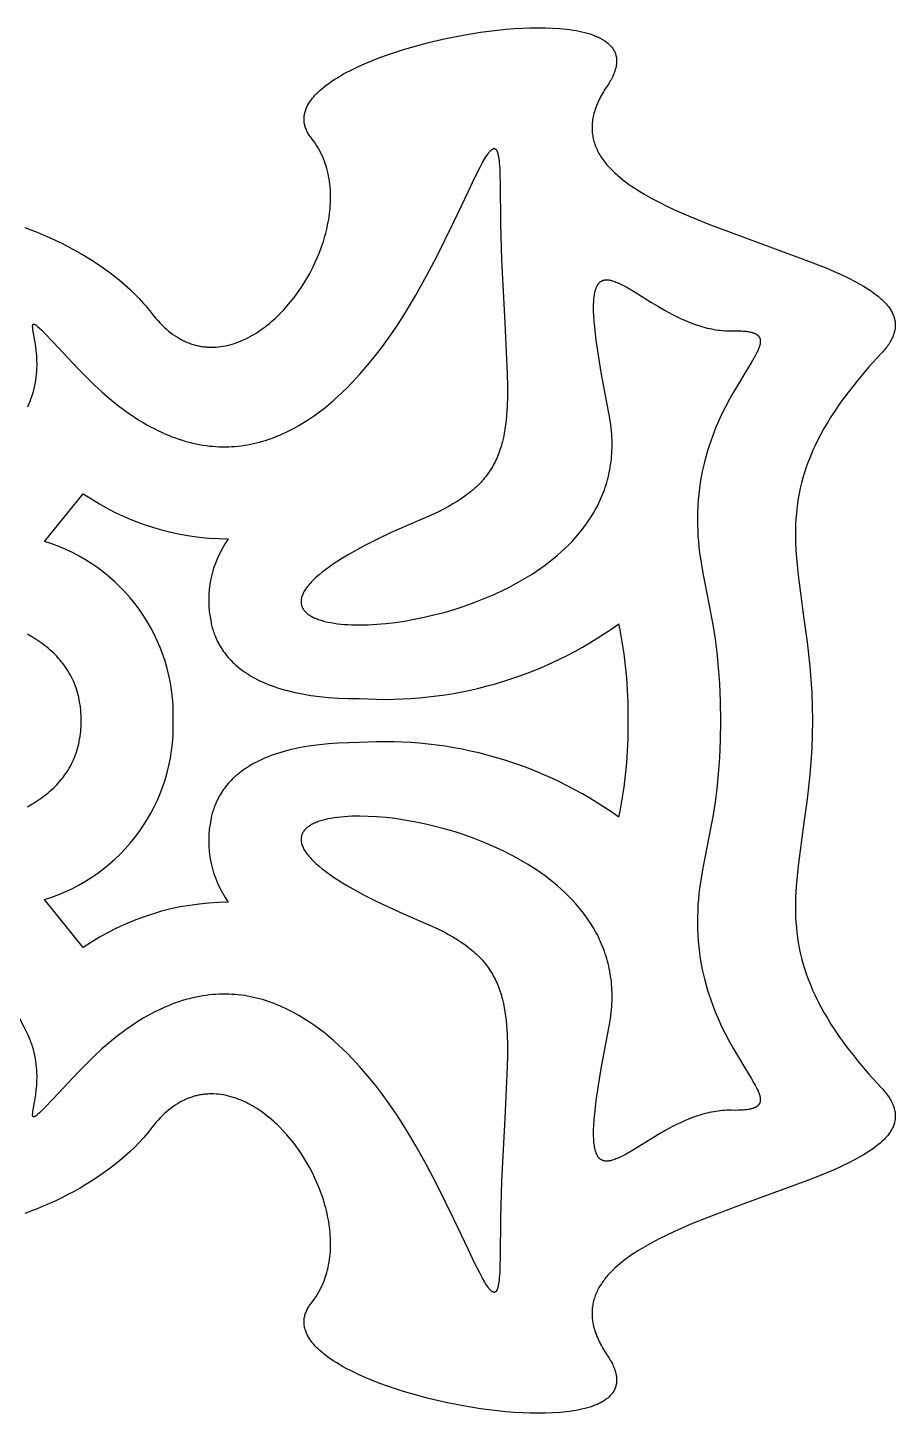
# Model space of a CAD drawing. Extents: x 1 to 221, y 1 to 131.
# Drawn here: x 96.59 to 115.42, y 55.73 to 85.82 of the extents above; entities that cross this region are included whole.
import ezdxf

# ---------------------------------------------------------------- set-up
doc = ezdxf.new("R2010")
doc.units = 0
doc.header["$MEASUREMENT"] = 0
doc.layers.add('DEFAULT', color=18, linetype='CONTINUOUS')

msp = doc.modelspace()

# ---------------------------------------------------------------- linework, layer by layer
at = {"layer": 'DEFAULT', "color": 5}
for p, q in [((96.952, 74.66), (97.795, 75.698)), ((97.795, 65.844), (96.952, 66.885))]:
    msp.add_line(p, q, dxfattribs=at)
at = {"layer": 'DEFAULT', "color": 1}
for points in [[(102.749, 83.417), (102.732, 83.439), (102.715, 83.462), (102.7, 83.484), (102.686, 83.506), (102.673, 83.529), (102.66, 83.551), (102.649, 83.573), (102.639, 83.596), (102.63, 83.618), (102.621, 83.64), (102.614, 83.662), (102.607, 83.685), (102.602, 83.707), (102.597, 83.729), (102.593, 83.751), (102.59, 83.773), (102.589, 83.795), (102.587, 83.817), (102.587, 83.839), (102.588, 83.861), (102.59, 83.883), (102.592, 83.905), (102.595, 83.926), (102.599, 83.948), (102.604, 83.97), (102.61, 83.991), (102.616, 84.013), (102.624, 84.034), (102.632, 84.056), (102.641, 84.077), (102.651, 84.098), (102.661, 84.12), (102.672, 84.141), (102.684, 84.162), (102.697, 84.183), (102.711, 84.204), (102.725, 84.225), (102.74, 84.246), (102.756, 84.267), (102.772, 84.288), (102.789, 84.308), (102.807, 84.329), (102.825, 84.349), (102.844, 84.37), (102.864, 84.39), (102.885, 84.41), (102.928, 84.451), (102.973, 84.491), (103.021, 84.53), (103.071, 84.57), (103.124, 84.608), (103.179, 84.647), (103.236, 84.685), (103.296, 84.723), (103.357, 84.76), (103.42, 84.797), (103.486, 84.833), (103.622, 84.904), (103.766, 84.974), (103.916, 85.041), (104.072, 85.106), (104.234, 85.169), (104.4, 85.23), (104.572, 85.288), (104.747, 85.344), (104.925, 85.397), (105.107, 85.447), (105.291, 85.495), (105.664, 85.581), (106.04, 85.655), (106.416, 85.717), (106.602, 85.742), (106.787, 85.764), (106.969, 85.782), (107.149, 85.796), (107.326, 85.807), (107.498, 85.813), (107.667, 85.816), (107.83, 85.814), (107.988, 85.809), (108.141, 85.799), (108.287, 85.784), (108.357, 85.775), (108.426, 85.765), (108.492, 85.754), (108.557, 85.741), (108.62, 85.728), (108.681, 85.713), (108.74, 85.697), (108.796, 85.68), (108.851, 85.662), (108.877, 85.652), (108.903, 85.642), (108.928, 85.632), (108.952, 85.621), (108.976, 85.61), (109, 85.599), (109.022, 85.587), (109.044, 85.575), (109.066, 85.563), (109.087, 85.551), (109.107, 85.538), (109.126, 85.525), (109.145, 85.511), (109.163, 85.497), (109.18, 85.483), (109.197, 85.469), (109.213, 85.454), (109.228, 85.439), (109.243, 85.423), (109.257, 85.408), (109.27, 85.391), (109.282, 85.375), (109.294, 85.358), (109.305, 85.341), (109.315, 85.323), (109.324, 85.306), (109.332, 85.287), (109.34, 85.269), (109.347, 85.25), (109.353, 85.231), (109.358, 85.211), (109.363, 85.191), (109.367, 85.171), (109.369, 85.15), (109.371, 85.129), (109.372, 85.107), (109.372, 85.086), (109.372, 85.064), (109.37, 85.041), (109.368, 85.018), (109.364, 84.995), (109.36, 84.971), (109.355, 84.947), (109.349, 84.923), (109.342, 84.898), (109.334, 84.873), (109.325, 84.848), (109.315, 84.822), (109.304, 84.796), (109.293, 84.769), (109.28, 84.742), (109.266, 84.715), (109.251, 84.687), (109.236, 84.659), (109.219, 84.63), (109.201, 84.601), (109.182, 84.572), (109.162, 84.542)], [(109.162, 84.542), (109.112, 84.465), (109.088, 84.427), (109.065, 84.389), (109.044, 84.351), (109.024, 84.314), (109.005, 84.277), (108.987, 84.24), (108.97, 84.203), (108.954, 84.167), (108.939, 84.131), (108.925, 84.096), (108.912, 84.06), (108.901, 84.025), (108.89, 83.99), (108.881, 83.955), (108.872, 83.921), (108.864, 83.887), (108.858, 83.853), (108.852, 83.82), (108.847, 83.786), (108.844, 83.753), (108.841, 83.72), (108.839, 83.688), (108.839, 83.655), (108.839, 83.623), (108.84, 83.591), (108.842, 83.56), (108.845, 83.528), (108.848, 83.497), (108.853, 83.466), (108.859, 83.436), (108.865, 83.405), (108.872, 83.375), (108.88, 83.345), (108.889, 83.315), (108.899, 83.285), (108.91, 83.256), (108.921, 83.227), (108.934, 83.198), (108.947, 83.169), (108.96, 83.141), (108.975, 83.113), (108.99, 83.084), (109.007, 83.057), (109.024, 83.029), (109.041, 83.001), (109.06, 82.974), (109.079, 82.947), (109.099, 82.92), (109.119, 82.894), (109.14, 82.867), (109.162, 82.841), (109.185, 82.815), (109.208, 82.789), (109.232, 82.763), (109.282, 82.712), (109.334, 82.662), (109.389, 82.613), (109.446, 82.564), (109.506, 82.516), (109.568, 82.468), (109.632, 82.421), (109.698, 82.375), (109.766, 82.33), (109.836, 82.285), (109.982, 82.196), (110.135, 82.11), (110.294, 82.026), (110.459, 81.944), (110.63, 81.864), (110.984, 81.708), (111.352, 81.559), (112.112, 81.273), (113.598, 80.728), (113.936, 80.592), (114.096, 80.523), (114.25, 80.454), (114.397, 80.383), (114.537, 80.312), (114.669, 80.24), (114.731, 80.204), (114.792, 80.167), (114.85, 80.13), (114.906, 80.092), (114.959, 80.055), (115.01, 80.017), (115.058, 79.978), (115.103, 79.939), (115.125, 79.92), (115.146, 79.9), (115.167, 79.88), (115.186, 79.86), (115.205, 79.84), (115.223, 79.82), (115.241, 79.8), (115.258, 79.78), (115.274, 79.759), (115.289, 79.739), (115.303, 79.718), (115.317, 79.697), (115.33, 79.676), (115.342, 79.655), (115.353, 79.634), (115.363, 79.613), (115.373, 79.591), (115.382, 79.57), (115.39, 79.548), (115.397, 79.526), (115.403, 79.504), (115.408, 79.482), (115.413, 79.459), (115.416, 79.437), (115.419, 79.414), (115.421, 79.392), (115.422, 79.369), (115.421, 79.346), (115.42, 79.323), (115.418, 79.299), (115.416, 79.276), (115.412, 79.252), (115.407, 79.228), (115.401, 79.204), (115.394, 79.18), (115.386, 79.156), (115.377, 79.131), (115.367, 79.107), (115.357, 79.082), (115.345, 79.057), (115.332, 79.032), (115.318, 79.006), (115.303, 78.981), (115.286, 78.955), (115.269, 78.929), (115.251, 78.903), (115.231, 78.877), (115.211, 78.85), (115.189, 78.824), (115.166, 78.797), (115.143, 78.77), (115.117, 78.742)], [(99.284, 79.61), (99.328, 79.554), (99.373, 79.501), (99.417, 79.45), (99.462, 79.401), (99.508, 79.354), (99.554, 79.31), (99.6, 79.269), (99.647, 79.229), (99.694, 79.192), (99.741, 79.157), (99.789, 79.124), (99.837, 79.094), (99.861, 79.079), (99.885, 79.065), (99.909, 79.052), (99.933, 79.039), (99.957, 79.026), (99.982, 79.015), (100.006, 79.003), (100.031, 78.992), (100.055, 78.982), (100.08, 78.972), (100.104, 78.963), (100.129, 78.954), (100.154, 78.946), (100.178, 78.938), (100.203, 78.931), (100.228, 78.924), (100.253, 78.918), (100.278, 78.912), (100.302, 78.907), (100.327, 78.902), (100.352, 78.897), (100.377, 78.893), (100.402, 78.89), (100.427, 78.887), (100.452, 78.884), (100.477, 78.882), (100.502, 78.881), (100.527, 78.879), (100.552, 78.879), (100.577, 78.878), (100.603, 78.879), (100.628, 78.879), (100.678, 78.882), (100.728, 78.886), (100.778, 78.892), (100.828, 78.899), (100.878, 78.908), (100.928, 78.919), (100.977, 78.932), (101.027, 78.945), (101.076, 78.961), (101.126, 78.978), (101.175, 78.996), (101.224, 79.016), (101.272, 79.038), (101.321, 79.06), (101.369, 79.084), (101.417, 79.11), (101.465, 79.137), (101.512, 79.165), (101.559, 79.194), (101.606, 79.225), (101.652, 79.256), (101.698, 79.289), (101.744, 79.324), (101.789, 79.359), (101.834, 79.395), (101.878, 79.433), (101.922, 79.471), (101.966, 79.511), (102.009, 79.552), (102.051, 79.593), (102.135, 79.679), (102.216, 79.769), (102.295, 79.862), (102.371, 79.959), (102.444, 80.058), (102.515, 80.161), (102.583, 80.265), (102.648, 80.373), (102.71, 80.482), (102.768, 80.593), (102.823, 80.707), (102.875, 80.821), (102.922, 80.937), (102.966, 81.055), (103.006, 81.173), (103.042, 81.292), (103.058, 81.352), (103.073, 81.411), (103.087, 81.471), (103.1, 81.531), (103.112, 81.591), (103.122, 81.651), (103.132, 81.711), (103.14, 81.771), (103.147, 81.831), (103.153, 81.89), (103.157, 81.95), (103.161, 82.01), (103.163, 82.069), (103.163, 82.128), (103.163, 82.187), (103.161, 82.245), (103.158, 82.304), (103.153, 82.362), (103.147, 82.419), (103.14, 82.476), (103.131, 82.533), (103.121, 82.59), (103.109, 82.646), (103.096, 82.701), (103.081, 82.757), (103.065, 82.811), (103.048, 82.865), (103.028, 82.919), (103.008, 82.972), (102.985, 83.024), (102.962, 83.075), (102.936, 83.126), (102.909, 83.177), (102.88, 83.226), (102.85, 83.275), (102.818, 83.323), (102.784, 83.37), (102.749, 83.417)], [(96.524, 81.476), (96.658, 81.426), (96.793, 81.373), (96.927, 81.318), (97.062, 81.259), (97.196, 81.198), (97.329, 81.134), (97.462, 81.066), (97.594, 80.996), (97.724, 80.923), (97.853, 80.847), (97.98, 80.769), (98.105, 80.687), (98.228, 80.603), (98.349, 80.516), (98.467, 80.426), (98.582, 80.334), (98.693, 80.238), (98.802, 80.14), (98.907, 80.04), (99.007, 79.936), (99.104, 79.83), (99.151, 79.776), (99.197, 79.722), (99.241, 79.666), (99.284, 79.61)], [(115.117, 78.742), (114.851, 78.449), (114.61, 78.165), (114.498, 78.027), (114.393, 77.89), (114.293, 77.756), (114.198, 77.624), (114.109, 77.493), (114.026, 77.364), (113.947, 77.238), (113.874, 77.112), (113.806, 76.988), (113.742, 76.866), (113.683, 76.745), (113.628, 76.625), (113.578, 76.507), (113.532, 76.39), (113.49, 76.274), (113.452, 76.158), (113.418, 76.044), (113.387, 75.93), (113.36, 75.817), (113.337, 75.705), (113.316, 75.593), (113.299, 75.482), (113.285, 75.371), (113.274, 75.261), (113.265, 75.15), (113.259, 75.04), (113.256, 74.93), (113.255, 74.819), (113.256, 74.709), (113.259, 74.599), (113.27, 74.376), (113.289, 74.152), (113.312, 73.926), (113.44, 72.982), (113.508, 72.477), (113.567, 71.944), (113.591, 71.665), (113.609, 71.376), (113.621, 71.078), (113.625, 70.77)], [(113.625, 70.77), (113.621, 70.461), (113.609, 70.163), (113.591, 69.875), (113.567, 69.596), (113.508, 69.063), (113.44, 68.558), (113.312, 67.615), (113.289, 67.389), (113.27, 67.165), (113.259, 66.943), (113.256, 66.833), (113.255, 66.723), (113.256, 66.613), (113.259, 66.503), (113.265, 66.392), (113.274, 66.282), (113.285, 66.172), (113.299, 66.061), (113.316, 65.95), (113.337, 65.838), (113.36, 65.726), (113.387, 65.613), (113.418, 65.5), (113.452, 65.385), (113.49, 65.27), (113.532, 65.154), (113.578, 65.037), (113.628, 64.918), (113.683, 64.799), (113.742, 64.678), (113.806, 64.555), (113.874, 64.432), (113.947, 64.306), (114.026, 64.179), (114.109, 64.05), (114.198, 63.92), (114.293, 63.787), (114.393, 63.653), (114.498, 63.517), (114.61, 63.378), (114.851, 63.094), (115.117, 62.8)], [(102.749, 58.126), (102.784, 58.172), (102.818, 58.22), (102.85, 58.268), (102.88, 58.316), (102.909, 58.366), (102.936, 58.416), (102.962, 58.467), (102.985, 58.519), (103.008, 58.571), (103.028, 58.624), (103.048, 58.677), (103.065, 58.732), (103.081, 58.786), (103.096, 58.841), (103.109, 58.897), (103.121, 58.953), (103.131, 59.009), (103.14, 59.066), (103.147, 59.124), (103.153, 59.181), (103.158, 59.239), (103.161, 59.297), (103.163, 59.356), (103.163, 59.415), (103.163, 59.474), (103.161, 59.533), (103.157, 59.593), (103.153, 59.652), (103.147, 59.712), (103.14, 59.772), (103.132, 59.832), (103.122, 59.892), (103.112, 59.952), (103.1, 60.011), (103.087, 60.071), (103.073, 60.131), (103.058, 60.191), (103.042, 60.251), (103.006, 60.37), (102.966, 60.488), (102.922, 60.605), (102.875, 60.721), (102.823, 60.836), (102.768, 60.949), (102.71, 61.061), (102.648, 61.17), (102.583, 61.277), (102.515, 61.382), (102.444, 61.484), (102.371, 61.584), (102.295, 61.68), (102.216, 61.773), (102.135, 61.863), (102.051, 61.949), (102.009, 61.991), (101.966, 62.032), (101.922, 62.071), (101.878, 62.11), (101.834, 62.147), (101.789, 62.184), (101.744, 62.219), (101.698, 62.253), (101.652, 62.286), (101.606, 62.318), (101.559, 62.349), (101.512, 62.378), (101.465, 62.406), (101.417, 62.433), (101.369, 62.458), (101.321, 62.482), (101.272, 62.505), (101.224, 62.526), (101.175, 62.546), (101.126, 62.565), (101.076, 62.582), (101.027, 62.597), (100.977, 62.611), (100.928, 62.624), (100.878, 62.634), (100.828, 62.643), (100.778, 62.651), (100.728, 62.657), (100.678, 62.661), (100.628, 62.664), (100.603, 62.664), (100.577, 62.664), (100.552, 62.664), (100.527, 62.663), (100.502, 62.662), (100.477, 62.66), (100.452, 62.658), (100.427, 62.656), (100.402, 62.653), (100.377, 62.649), (100.352, 62.645), (100.327, 62.641), (100.302, 62.636), (100.278, 62.631), (100.253, 62.625), (100.228, 62.619), (100.203, 62.612), (100.178, 62.605), (100.154, 62.597), (100.129, 62.588), (100.104, 62.58), (100.08, 62.57), (100.055, 62.561), (100.031, 62.55), (100.006, 62.539), (99.982, 62.528), (99.957, 62.516), (99.933, 62.504), (99.909, 62.491), (99.885, 62.478), (99.861, 62.464), (99.837, 62.449), (99.789, 62.419), (99.741, 62.386), (99.694, 62.351), (99.647, 62.314), (99.6, 62.274), (99.554, 62.232), (99.508, 62.188), (99.462, 62.142), (99.417, 62.093), (99.373, 62.042), (99.328, 61.988), (99.284, 61.933)], [(115.117, 62.8), (115.143, 62.773), (115.166, 62.746), (115.189, 62.719), (115.211, 62.692), (115.231, 62.666), (115.251, 62.64), (115.269, 62.614), (115.286, 62.588), (115.303, 62.562), (115.318, 62.536), (115.332, 62.511), (115.345, 62.486), (115.357, 62.461), (115.367, 62.436), (115.377, 62.411), (115.386, 62.387), (115.394, 62.362), (115.401, 62.338), (115.407, 62.314), (115.412, 62.291), (115.416, 62.267), (115.418, 62.243), (115.42, 62.22), (115.421, 62.197), (115.422, 62.174), (115.421, 62.151), (115.419, 62.128), (115.416, 62.106), (115.413, 62.083), (115.408, 62.061), (115.403, 62.039), (115.397, 62.017), (115.39, 61.995), (115.382, 61.973), (115.373, 61.952), (115.363, 61.93), (115.353, 61.909), (115.342, 61.888), (115.33, 61.867), (115.317, 61.846), (115.303, 61.825), (115.289, 61.804), (115.274, 61.784), (115.258, 61.763), (115.241, 61.743), (115.223, 61.722), (115.205, 61.702), (115.186, 61.682), (115.167, 61.662), (115.146, 61.643), (115.125, 61.623), (115.103, 61.603), (115.058, 61.565), (115.01, 61.526), (114.959, 61.488), (114.906, 61.45), (114.85, 61.413), (114.792, 61.376), (114.731, 61.339), (114.669, 61.302), (114.537, 61.23), (114.397, 61.159), (114.25, 61.089), (114.096, 61.019), (113.936, 60.951), (113.598, 60.814), (112.112, 60.27), (111.352, 59.984), (110.984, 59.834), (110.63, 59.679), (110.459, 59.599), (110.294, 59.516), (110.135, 59.432), (109.982, 59.346), (109.836, 59.258), (109.766, 59.213), (109.698, 59.168), (109.632, 59.121), (109.568, 59.075), (109.506, 59.027), (109.446, 58.979), (109.389, 58.93), (109.334, 58.881), (109.282, 58.83), (109.232, 58.78), (109.208, 58.754), (109.185, 58.728), (109.162, 58.702), (109.14, 58.676), (109.119, 58.649), (109.099, 58.622), (109.079, 58.596), (109.06, 58.568), (109.041, 58.541), (109.024, 58.514), (109.007, 58.486), (108.99, 58.458), (108.975, 58.43), (108.96, 58.402), (108.947, 58.373), (108.934, 58.345), (108.921, 58.316), (108.91, 58.287), (108.899, 58.257), (108.889, 58.228), (108.88, 58.198), (108.872, 58.168), (108.865, 58.138), (108.859, 58.107), (108.853, 58.076), (108.848, 58.046), (108.845, 58.014), (108.842, 57.983), (108.84, 57.951), (108.839, 57.919), (108.839, 57.887), (108.839, 57.855), (108.841, 57.822), (108.844, 57.79), (108.847, 57.756), (108.852, 57.723), (108.858, 57.69), (108.864, 57.656), (108.872, 57.622), (108.881, 57.587), (108.89, 57.553), (108.901, 57.518), (108.912, 57.483), (108.925, 57.447), (108.939, 57.411), (108.954, 57.375), (108.97, 57.339), (108.987, 57.303), (109.005, 57.266), (109.024, 57.229), (109.044, 57.192), (109.065, 57.154), (109.088, 57.116), (109.112, 57.078), (109.162, 57.001)], [(99.284, 61.933), (99.241, 61.877), (99.197, 61.821), (99.151, 61.767), (99.104, 61.713), (99.007, 61.607), (98.907, 61.504), (98.802, 61.403), (98.693, 61.305), (98.582, 61.21), (98.467, 61.118), (98.349, 61.028), (98.228, 60.941), (98.105, 60.857), (97.98, 60.775), (97.853, 60.697), (97.724, 60.621), (97.594, 60.548), (97.462, 60.478), (97.329, 60.411), (97.196, 60.346), (97.062, 60.285), (96.927, 60.226), (96.793, 60.171), (96.658, 60.118), (96.524, 60.069)], [(109.162, 57.001), (109.182, 56.971), (109.201, 56.942), (109.219, 56.913), (109.236, 56.884), (109.251, 56.856), (109.266, 56.828), (109.28, 56.801), (109.293, 56.774), (109.304, 56.747), (109.315, 56.721), (109.325, 56.695), (109.334, 56.67), (109.342, 56.645), (109.349, 56.62), (109.355, 56.596), (109.36, 56.572), (109.364, 56.548), (109.368, 56.525), (109.37, 56.502), (109.372, 56.48), (109.372, 56.458), (109.372, 56.436), (109.371, 56.415), (109.369, 56.394), (109.367, 56.373), (109.363, 56.353), (109.358, 56.333), (109.353, 56.313), (109.347, 56.294), (109.34, 56.275), (109.332, 56.256), (109.324, 56.238), (109.315, 56.22), (109.305, 56.203), (109.294, 56.186), (109.282, 56.169), (109.27, 56.153), (109.257, 56.136), (109.243, 56.121), (109.228, 56.105), (109.213, 56.09), (109.197, 56.075), (109.18, 56.061), (109.163, 56.047), (109.145, 56.033), (109.126, 56.019), (109.107, 56.006), (109.087, 55.994), (109.066, 55.981), (109.044, 55.969), (109.022, 55.957), (109, 55.946), (108.976, 55.934), (108.952, 55.923), (108.928, 55.913), (108.903, 55.903), (108.877, 55.893), (108.851, 55.883), (108.796, 55.865), (108.74, 55.848), (108.681, 55.832), (108.62, 55.817), (108.557, 55.803), (108.492, 55.791), (108.426, 55.78), (108.357, 55.77), (108.287, 55.761), (108.141, 55.746), (107.988, 55.736), (107.83, 55.731), (107.667, 55.729), (107.498, 55.732), (107.326, 55.738), (107.149, 55.749), (106.969, 55.763), (106.787, 55.782), (106.602, 55.803), (106.416, 55.829), (106.04, 55.89), (105.664, 55.964), (105.291, 56.05), (105.107, 56.098), (104.925, 56.148), (104.747, 56.201), (104.572, 56.257), (104.4, 56.315), (104.234, 56.376), (104.072, 56.439), (103.916, 56.504), (103.766, 56.571), (103.622, 56.641), (103.486, 56.712), (103.42, 56.748), (103.357, 56.785), (103.296, 56.822), (103.236, 56.86), (103.179, 56.898), (103.124, 56.936), (103.071, 56.975), (103.021, 57.014), (102.973, 57.054), (102.928, 57.094), (102.885, 57.134), (102.864, 57.154), (102.844, 57.174), (102.825, 57.195), (102.807, 57.215), (102.789, 57.236), (102.772, 57.257), (102.756, 57.277), (102.74, 57.298), (102.725, 57.319), (102.711, 57.34), (102.697, 57.361), (102.684, 57.382), (102.672, 57.403), (102.661, 57.424), (102.651, 57.445), (102.641, 57.467), (102.632, 57.488), (102.624, 57.509), (102.616, 57.531), (102.61, 57.552), (102.604, 57.574), (102.599, 57.596), (102.595, 57.617), (102.592, 57.639), (102.59, 57.661), (102.588, 57.683), (102.587, 57.704), (102.587, 57.726), (102.589, 57.748), (102.59, 57.77), (102.593, 57.792), (102.597, 57.814), (102.602, 57.836), (102.607, 57.859), (102.614, 57.881), (102.621, 57.903), (102.63, 57.925), (102.639, 57.947), (102.649, 57.97), (102.66, 57.992), (102.673, 58.014), (102.686, 58.037), (102.7, 58.059), (102.715, 58.081), (102.732, 58.104), (102.749, 58.126)]]:
    msp.add_lwpolyline(points, dxfattribs=at)
at = {"layer": 'DEFAULT', "color": 5}
for points in [[(105.013, 80.007), (105.246, 80.425), (105.461, 80.834), (105.842, 81.603), (106.157, 82.269), (106.291, 82.549), (106.41, 82.786), (106.463, 82.886), (106.513, 82.973), (106.537, 83.012), (106.559, 83.047), (106.581, 83.079), (106.592, 83.093), (106.602, 83.106), (106.612, 83.119), (106.622, 83.131), (106.631, 83.141), (106.636, 83.146), (106.641, 83.151), (106.645, 83.155), (106.65, 83.159), (106.654, 83.163), (106.659, 83.167), (106.663, 83.17), (106.668, 83.174), (106.672, 83.176), (106.676, 83.179), (106.68, 83.181), (106.684, 83.184), (106.688, 83.186), (106.692, 83.187), (106.696, 83.188), (106.7, 83.19), (106.704, 83.19), (106.708, 83.191), (106.712, 83.191), (106.715, 83.191), (106.719, 83.191), (106.722, 83.19), (106.726, 83.19), (106.729, 83.189), (106.733, 83.187), (106.736, 83.186), (106.739, 83.184), (106.743, 83.181), (106.746, 83.179), (106.749, 83.176), (106.752, 83.173), (106.755, 83.17), (106.758, 83.166), (106.761, 83.162), (106.764, 83.158), (106.767, 83.153), (106.769, 83.149), (106.772, 83.143), (106.775, 83.138), (106.777, 83.132), (106.78, 83.126), (106.782, 83.12), (106.785, 83.113), (106.787, 83.107), (106.789, 83.099), (106.792, 83.092), (106.796, 83.076), (106.8, 83.059), (106.804, 83.04), (106.808, 83.02), (106.812, 82.999), (106.815, 82.977), (106.821, 82.928), (106.826, 82.874), (106.831, 82.815), (106.834, 82.75), (106.839, 82.604), (106.841, 82.434)], [(106.841, 82.434), (106.85, 81.568), (106.876, 80.778), (106.946, 79.41), (106.999, 78.293), (107.004, 78.049), (107.003, 77.817), (106.997, 77.597), (106.991, 77.492), (106.983, 77.389), (106.974, 77.29), (106.963, 77.192), (106.949, 77.098), (106.933, 77.006), (106.915, 76.916), (106.894, 76.829), (106.883, 76.786), (106.871, 76.744), (106.859, 76.703), (106.846, 76.662), (106.832, 76.621), (106.817, 76.581), (106.802, 76.542), (106.786, 76.503), (106.77, 76.464), (106.752, 76.426), (106.734, 76.389), (106.715, 76.352), (106.695, 76.315), (106.675, 76.279), (106.653, 76.244), (106.631, 76.209), (106.608, 76.174), (106.584, 76.14), (106.56, 76.106), (106.534, 76.072), (106.508, 76.039), (106.48, 76.006), (106.452, 75.974), (106.423, 75.942), (106.393, 75.911), (106.362, 75.879), (106.33, 75.848), (106.297, 75.818), (106.263, 75.788), (106.228, 75.758), (106.192, 75.728), (106.155, 75.699), (106.116, 75.67), (106.077, 75.641), (105.996, 75.584), (105.91, 75.528), (105.82, 75.474), (105.725, 75.42), (105.626, 75.366), (105.521, 75.314), (105.412, 75.262), (105.298, 75.211), (105.179, 75.16)], [(109.204, 77.446), (109.037, 78.331), (108.976, 78.702), (108.929, 79.028), (108.897, 79.313), (108.886, 79.44), (108.879, 79.557), (108.874, 79.665), (108.873, 79.763), (108.874, 79.809), (108.876, 79.853), (108.878, 79.895), (108.881, 79.934), (108.885, 79.972), (108.89, 80.007), (108.895, 80.041), (108.898, 80.057), (108.901, 80.072), (108.905, 80.087), (108.908, 80.102), (108.912, 80.116), (108.916, 80.129), (108.92, 80.142), (108.925, 80.155), (108.929, 80.167), (108.934, 80.179), (108.939, 80.19), (108.944, 80.201), (108.949, 80.211), (108.954, 80.221), (108.96, 80.231), (108.966, 80.24), (108.972, 80.249), (108.978, 80.257), (108.984, 80.265), (108.99, 80.272), (108.997, 80.279), (109.004, 80.286), (109.011, 80.292), (109.018, 80.298), (109.025, 80.303), (109.033, 80.308), (109.041, 80.313), (109.048, 80.317), (109.056, 80.321), (109.065, 80.325), (109.073, 80.328), (109.081, 80.331), (109.09, 80.333), (109.099, 80.336), (109.108, 80.337), (109.117, 80.339), (109.126, 80.34), (109.136, 80.341), (109.146, 80.341), (109.155, 80.341), (109.165, 80.341), (109.175, 80.341), (109.186, 80.34), (109.196, 80.339), (109.207, 80.338), (109.218, 80.336), (109.228, 80.334), (109.239, 80.332), (109.251, 80.329), (109.262, 80.326), (109.274, 80.323), (109.285, 80.32), (109.309, 80.312), (109.333, 80.304), (109.358, 80.294), (109.384, 80.284), (109.41, 80.272), (109.436, 80.26), (109.463, 80.247), (109.519, 80.218), (109.578, 80.186), (109.7, 80.115), (109.83, 80.036), (110.113, 79.86), (110.265, 79.768), (110.423, 79.677), (110.587, 79.588), (110.671, 79.546), (110.756, 79.505), (110.843, 79.466), (110.931, 79.429), (111.02, 79.394), (111.11, 79.362), (111.201, 79.333), (111.247, 79.319), (111.293, 79.307), (111.34, 79.295), (111.386, 79.284), (111.433, 79.275), (111.48, 79.266), (111.528, 79.258), (111.575, 79.251), (111.623, 79.245), (111.671, 79.241), (111.719, 79.237), (111.767, 79.235), (111.816, 79.234), (111.864, 79.234)], [(97.693, 78.402), (97.864, 78.226), (98.033, 78.061), (98.201, 77.907), (98.367, 77.763), (98.532, 77.63), (98.696, 77.506), (98.777, 77.448), (98.858, 77.393), (98.938, 77.34), (99.018, 77.289), (99.098, 77.241), (99.177, 77.195), (99.256, 77.151), (99.334, 77.11), (99.412, 77.07), (99.49, 77.033), (99.567, 76.999), (99.644, 76.966), (99.72, 76.935), (99.796, 76.907), (99.872, 76.881), (99.947, 76.857), (100.022, 76.834), (100.096, 76.814), (100.17, 76.796), (100.243, 76.779), (100.316, 76.765), (100.389, 76.753), (100.461, 76.742), (100.533, 76.733), (100.604, 76.726), (100.675, 76.721), (100.746, 76.717), (100.816, 76.715), (100.885, 76.715), (100.955, 76.717), (101.023, 76.72), (101.092, 76.725), (101.159, 76.731), (101.227, 76.739), (101.294, 76.748), (101.36, 76.759), (101.426, 76.772), (101.492, 76.785), (101.557, 76.801), (101.621, 76.817), (101.686, 76.835), (101.749, 76.855), (101.812, 76.875), (101.875, 76.897), (101.937, 76.92), (101.999, 76.944), (102.061, 76.97), (102.121, 76.997), (102.182, 77.024), (102.242, 77.053), (102.36, 77.114), (102.476, 77.179), (102.591, 77.248), (102.703, 77.321), (102.813, 77.397), (102.921, 77.476), (103.028, 77.558), (103.132, 77.643), (103.234, 77.731), (103.334, 77.82), (103.432, 77.912), (103.527, 78.006), (103.621, 78.101), (103.712, 78.198), (103.801, 78.296), (103.973, 78.494), (104.136, 78.695), (104.29, 78.896), (104.434, 79.095), (104.569, 79.291), (104.695, 79.482), (104.811, 79.666), (105.013, 80.007)], [(96.589, 77.587), (96.605, 77.62), (96.619, 77.653), (96.634, 77.687), (96.647, 77.72), (96.66, 77.753), (96.672, 77.786), (96.694, 77.851), (96.713, 77.917), (96.73, 77.982), (96.745, 78.046), (96.757, 78.11), (96.767, 78.173), (96.775, 78.235), (96.782, 78.296), (96.786, 78.357), (96.789, 78.416), (96.791, 78.475), (96.791, 78.532), (96.79, 78.588), (96.787, 78.643), (96.784, 78.696), (96.775, 78.799), (96.764, 78.895), (96.751, 78.984), (96.703, 79.261), (96.7, 79.285), (96.697, 79.306), (96.696, 79.316), (96.696, 79.325), (96.696, 79.33), (96.696, 79.334), (96.696, 79.338), (96.696, 79.342), (96.696, 79.345), (96.696, 79.349), (96.697, 79.352), (96.697, 79.355), (96.698, 79.358), (96.698, 79.361), (96.699, 79.363), (96.7, 79.366), (96.701, 79.368), (96.702, 79.37), (96.703, 79.372), (96.704, 79.374), (96.706, 79.375), (96.707, 79.376), (96.709, 79.378), (96.71, 79.378), (96.712, 79.379), (96.714, 79.38), (96.716, 79.38), (96.718, 79.38), (96.72, 79.38), (96.723, 79.38), (96.725, 79.379), (96.728, 79.379), (96.731, 79.378), (96.734, 79.377), (96.737, 79.376), (96.74, 79.374), (96.743, 79.372), (96.747, 79.371), (96.75, 79.368), (96.754, 79.366), (96.758, 79.364), (96.762, 79.361), (96.771, 79.355), (96.78, 79.348), (96.79, 79.34), (96.8, 79.331), (96.811, 79.322), (96.835, 79.3), (96.893, 79.245), (96.962, 79.175), (97.142, 78.987), (97.693, 78.402)], [(111.864, 79.234), (111.944, 79.235), (112.017, 79.235), (112.084, 79.232), (112.116, 79.23), (112.146, 79.227), (112.175, 79.224), (112.202, 79.221), (112.228, 79.217), (112.253, 79.213), (112.276, 79.208), (112.298, 79.203), (112.308, 79.2), (112.319, 79.197), (112.328, 79.194), (112.338, 79.191), (112.347, 79.188), (112.356, 79.184), (112.365, 79.181), (112.373, 79.177), (112.381, 79.174), (112.389, 79.17), (112.396, 79.166), (112.403, 79.162), (112.41, 79.157), (112.417, 79.153), (112.423, 79.149), (112.429, 79.144), (112.434, 79.139), (112.44, 79.135), (112.445, 79.13), (112.45, 79.125), (112.454, 79.12), (112.459, 79.114), (112.463, 79.109), (112.466, 79.103), (112.47, 79.098), (112.473, 79.092), (112.476, 79.086), (112.479, 79.08), (112.481, 79.074), (112.484, 79.068), (112.485, 79.061), (112.487, 79.055), (112.489, 79.048), (112.49, 79.041), (112.491, 79.034), (112.492, 79.027), (112.492, 79.02), (112.492, 79.013), (112.492, 79.006), (112.492, 78.998), (112.492, 78.991), (112.491, 78.983), (112.49, 78.975), (112.489, 78.967), (112.488, 78.959), (112.487, 78.951), (112.485, 78.942), (112.483, 78.934), (112.481, 78.925), (112.478, 78.916), (112.473, 78.899), (112.467, 78.88), (112.46, 78.861), (112.453, 78.842), (112.445, 78.822), (112.436, 78.802), (112.426, 78.781), (112.404, 78.737), (112.381, 78.692), (112.354, 78.644), (112.295, 78.542), (112.156, 78.314), (111.995, 78.05), (111.911, 77.905), (111.824, 77.751), (111.738, 77.587), (111.652, 77.415), (111.569, 77.233), (111.529, 77.139), (111.49, 77.042), (111.451, 76.943), (111.415, 76.841), (111.379, 76.737), (111.346, 76.63), (111.314, 76.522), (111.284, 76.41), (111.256, 76.297), (111.231, 76.18), (111.208, 76.062), (111.187, 75.94), (111.169, 75.817), (111.154, 75.69), (111.143, 75.562), (111.134, 75.43), (111.129, 75.296), (111.127, 75.16)], [(105.179, 75.16), (104.812, 75.003), (104.477, 74.852), (104.17, 74.706), (103.893, 74.565), (103.644, 74.428), (103.53, 74.362), (103.423, 74.298), (103.322, 74.234), (103.228, 74.172), (103.14, 74.111), (103.058, 74.052), (102.983, 73.994), (102.914, 73.937), (102.85, 73.882), (102.821, 73.855), (102.793, 73.828), (102.767, 73.801), (102.742, 73.775), (102.718, 73.749), (102.696, 73.724), (102.675, 73.699), (102.656, 73.674), (102.638, 73.65), (102.621, 73.626), (102.606, 73.602), (102.592, 73.578), (102.579, 73.555), (102.568, 73.533), (102.558, 73.51), (102.549, 73.489), (102.542, 73.467), (102.535, 73.446), (102.53, 73.425), (102.527, 73.404), (102.524, 73.384), (102.523, 73.364), (102.523, 73.345), (102.524, 73.326), (102.526, 73.307), (102.529, 73.289), (102.534, 73.271), (102.539, 73.253), (102.546, 73.236), (102.554, 73.219), (102.563, 73.202), (102.573, 73.186), (102.584, 73.17), (102.596, 73.155), (102.61, 73.14), (102.624, 73.125), (102.639, 73.111), (102.655, 73.097), (102.673, 73.083), (102.691, 73.07), (102.71, 73.057), (102.73, 73.045), (102.751, 73.032), (102.773, 73.021), (102.796, 73.009), (102.82, 72.998), (102.845, 72.988), (102.87, 72.978), (102.897, 72.968), (102.924, 72.958), (102.952, 72.949), (102.981, 72.941), (103.011, 72.932), (103.041, 72.924), (103.105, 72.91), (103.171, 72.897), (103.241, 72.885), (103.313, 72.875), (103.388, 72.867), (103.465, 72.86), (103.545, 72.855), (103.628, 72.851), (103.713, 72.849), (103.8, 72.848), (103.98, 72.852), (104.168, 72.863), (104.362, 72.88), (104.563, 72.903), (104.769, 72.933), (104.979, 72.97), (105.192, 73.013), (105.408, 73.064), (105.626, 73.121), (105.845, 73.185), (106.065, 73.256), (106.283, 73.334), (106.5, 73.419), (106.715, 73.512), (106.927, 73.611), (107.032, 73.663), (107.135, 73.718), (107.237, 73.774), (107.338, 73.832), (107.438, 73.891), (107.536, 73.953), (107.632, 74.016), (107.727, 74.081), (107.82, 74.148), (107.911, 74.217), (108, 74.288), (108.087, 74.361), (108.172, 74.435), (108.254, 74.512), (108.334, 74.59), (108.412, 74.67), (108.486, 74.753), (108.559, 74.837), (108.628, 74.923), (108.694, 75.011), (108.758, 75.1), (108.818, 75.192), (108.875, 75.286), (108.902, 75.334), (108.928, 75.382), (108.954, 75.43), (108.978, 75.479), (109.002, 75.529), (109.025, 75.579), (109.047, 75.629), (109.068, 75.681), (109.088, 75.732), (109.107, 75.784), (109.125, 75.837), (109.143, 75.89), (109.159, 75.943), (109.174, 75.997), (109.188, 76.052), (109.201, 76.107), (109.213, 76.162), (109.224, 76.218), (109.234, 76.275), (109.243, 76.332), (109.251, 76.39), (109.258, 76.448), (109.263, 76.506), (109.268, 76.565), (109.271, 76.625), (109.273, 76.685), (109.274, 76.745), (109.274, 76.807), (109.273, 76.868), (109.27, 76.93), (109.266, 76.993), (109.261, 77.056), (109.255, 77.12), (109.247, 77.184), (109.239, 77.249), (109.228, 77.314), (109.217, 77.38), (109.204, 77.446)], [(111.127, 75.16), (111.128, 75.026), (111.132, 74.897), (111.139, 74.772), (111.148, 74.651), (111.16, 74.533), (111.173, 74.417), (111.205, 74.193), (111.242, 73.973), (111.284, 73.755), (111.376, 73.305), (111.467, 72.813), (111.509, 72.541), (111.547, 72.247), (111.578, 71.926), (111.603, 71.576), (111.619, 71.191), (111.624, 70.768)], [(100.568, 72.904), (100.574, 72.874), (100.58, 72.844), (100.588, 72.814), (100.596, 72.783), (100.605, 72.752), (100.615, 72.72), (100.626, 72.688), (100.637, 72.655), (100.65, 72.622), (100.663, 72.589), (100.678, 72.555), (100.693, 72.522), (100.71, 72.488), (100.727, 72.453), (100.746, 72.419), (100.766, 72.385), (100.787, 72.35), (100.81, 72.315), (100.833, 72.281), (100.858, 72.246), (100.884, 72.212), (100.912, 72.177), (100.941, 72.143), (100.972, 72.109), (101.004, 72.075), (101.037, 72.041), (101.072, 72.007), (101.109, 71.974), (101.147, 71.941), (101.187, 71.909), (101.229, 71.876), (101.272, 71.845), (101.317, 71.813), (101.364, 71.783), (101.413, 71.752), (101.464, 71.723), (101.516, 71.693), (101.571, 71.665), (101.627, 71.637), (101.685, 71.61), (101.746, 71.583), (101.809, 71.557), (101.873, 71.533), (101.94, 71.508), (102.009, 71.485), (102.08, 71.463), (102.154, 71.441), (102.229, 71.421), (102.308, 71.401), (102.388, 71.383), (102.471, 71.365), (102.556, 71.349), (102.734, 71.319), (102.922, 71.295), (103.121, 71.275), (103.33, 71.261), (103.55, 71.252), (103.781, 71.249)], [(97.75, 70.771), (97.749, 70.831), (97.747, 70.89), (97.743, 70.948), (97.739, 71.005), (97.733, 71.061), (97.725, 71.116), (97.716, 71.171), (97.706, 71.224), (97.695, 71.277), (97.683, 71.329), (97.669, 71.38), (97.654, 71.43), (97.637, 71.48), (97.62, 71.529), (97.601, 71.576), (97.581, 71.624), (97.56, 71.67), (97.538, 71.715), (97.514, 71.76), (97.49, 71.804), (97.464, 71.847), (97.437, 71.89), (97.409, 71.932), (97.38, 71.973), (97.35, 72.013), (97.318, 72.053), (97.286, 72.091), (97.252, 72.129), (97.218, 72.167), (97.182, 72.203), (97.146, 72.239), (97.108, 72.275), (97.07, 72.309), (97.03, 72.343), (96.99, 72.376), (96.948, 72.409), (96.906, 72.441), (96.862, 72.472), (96.818, 72.503), (96.773, 72.533), (96.727, 72.562), (96.68, 72.591), (96.583, 72.646)], [(96.583, 68.898), (96.68, 68.953), (96.727, 68.982), (96.773, 69.011), (96.818, 69.041), (96.862, 69.072), (96.906, 69.103), (96.948, 69.135), (96.99, 69.167), (97.03, 69.201), (97.07, 69.235), (97.108, 69.269), (97.146, 69.304), (97.182, 69.34), (97.218, 69.377), (97.252, 69.414), (97.286, 69.452), (97.318, 69.491), (97.35, 69.531), (97.38, 69.571), (97.409, 69.612), (97.437, 69.654), (97.464, 69.696), (97.49, 69.739), (97.514, 69.783), (97.538, 69.828), (97.56, 69.873), (97.581, 69.92), (97.601, 69.967), (97.62, 70.015), (97.637, 70.063), (97.654, 70.113), (97.669, 70.163), (97.683, 70.214), (97.695, 70.266), (97.706, 70.319), (97.716, 70.372), (97.725, 70.427), (97.733, 70.482), (97.739, 70.538), (97.743, 70.595), (97.747, 70.653), (97.749, 70.712), (97.75, 70.771)], [(111.624, 70.768), (111.619, 70.346), (111.603, 69.961), (111.578, 69.611), (111.547, 69.291), (111.509, 68.998), (111.467, 68.727), (111.376, 68.236), (111.284, 67.788), (111.242, 67.57), (111.205, 67.351), (111.173, 67.127), (111.16, 67.012), (111.148, 66.894), (111.139, 66.773), (111.132, 66.649), (111.128, 66.52), (111.127, 66.386)], [(103.781, 70.293), (103.55, 70.29), (103.33, 70.281), (103.121, 70.267), (102.922, 70.247), (102.734, 70.223), (102.556, 70.193), (102.471, 70.177), (102.388, 70.16), (102.308, 70.141), (102.229, 70.122), (102.154, 70.101), (102.08, 70.08), (102.009, 70.058), (101.94, 70.034), (101.873, 70.01), (101.809, 69.985), (101.746, 69.96), (101.685, 69.933), (101.627, 69.906), (101.571, 69.878), (101.516, 69.85), (101.464, 69.821), (101.413, 69.791), (101.364, 69.761), (101.317, 69.73), (101.272, 69.699), (101.229, 69.667), (101.187, 69.635), (101.147, 69.603), (101.109, 69.57), (101.072, 69.537), (101.037, 69.503), (101.004, 69.47), (100.972, 69.436), (100.941, 69.402), (100.912, 69.367), (100.884, 69.333), (100.858, 69.298), (100.833, 69.264), (100.81, 69.229), (100.787, 69.195), (100.766, 69.16), (100.746, 69.126), (100.727, 69.092), (100.71, 69.058), (100.693, 69.024), (100.678, 68.99), (100.663, 68.956), (100.65, 68.923), (100.637, 68.89), (100.626, 68.858), (100.615, 68.825), (100.605, 68.794), (100.596, 68.762), (100.588, 68.731), (100.58, 68.701), (100.574, 68.671), (100.568, 68.642)], [(109.204, 64.1), (109.217, 64.167), (109.228, 64.232), (109.239, 64.297), (109.247, 64.362), (109.255, 64.426), (109.261, 64.49), (109.266, 64.553), (109.27, 64.616), (109.273, 64.678), (109.274, 64.739), (109.274, 64.8), (109.273, 64.861), (109.271, 64.921), (109.268, 64.98), (109.263, 65.04), (109.258, 65.098), (109.251, 65.156), (109.243, 65.214), (109.234, 65.271), (109.224, 65.327), (109.213, 65.383), (109.201, 65.439), (109.188, 65.494), (109.174, 65.548), (109.159, 65.602), (109.143, 65.656), (109.125, 65.709), (109.107, 65.761), (109.088, 65.813), (109.068, 65.865), (109.047, 65.916), (109.025, 65.966), (109.002, 66.016), (108.978, 66.066), (108.954, 66.115), (108.928, 66.163), (108.902, 66.211), (108.875, 66.259), (108.818, 66.353), (108.758, 66.444), (108.694, 66.534), (108.628, 66.622), (108.559, 66.708), (108.486, 66.792), (108.412, 66.874), (108.334, 66.954), (108.254, 67.033), (108.172, 67.109), (108.087, 67.184), (108, 67.256), (107.911, 67.327), (107.82, 67.396), (107.727, 67.463), (107.632, 67.528), (107.536, 67.591), (107.438, 67.653), (107.338, 67.712), (107.237, 67.77), (107.135, 67.826), (107.032, 67.88), (106.927, 67.933), (106.715, 68.032), (106.5, 68.124), (106.283, 68.209), (106.065, 68.287), (105.845, 68.359), (105.626, 68.423), (105.408, 68.48), (105.192, 68.53), (104.979, 68.574), (104.769, 68.61), (104.563, 68.641), (104.362, 68.664), (104.168, 68.681), (103.98, 68.691), (103.8, 68.695), (103.713, 68.695), (103.628, 68.693), (103.545, 68.689), (103.465, 68.684), (103.388, 68.677), (103.313, 68.669), (103.241, 68.659), (103.171, 68.647), (103.105, 68.634), (103.041, 68.619), (103.011, 68.611), (102.981, 68.603), (102.952, 68.594), (102.924, 68.585), (102.897, 68.576), (102.87, 68.566), (102.845, 68.556), (102.82, 68.545), (102.796, 68.534), (102.773, 68.523), (102.751, 68.511), (102.73, 68.499), (102.71, 68.487), (102.691, 68.474), (102.673, 68.461), (102.655, 68.447), (102.639, 68.433), (102.624, 68.419), (102.61, 68.404), (102.596, 68.389), (102.584, 68.374), (102.573, 68.358), (102.563, 68.342), (102.554, 68.325), (102.546, 68.308), (102.539, 68.291), (102.534, 68.274), (102.529, 68.256), (102.526, 68.237), (102.524, 68.219), (102.523, 68.199), (102.523, 68.18), (102.524, 68.16), (102.527, 68.14), (102.53, 68.12), (102.535, 68.099), (102.542, 68.078), (102.549, 68.056), (102.558, 68.034), (102.568, 68.012), (102.579, 67.989), (102.592, 67.966), (102.606, 67.943), (102.621, 67.919), (102.638, 67.895), (102.656, 67.871), (102.675, 67.846), (102.696, 67.821), (102.718, 67.795), (102.742, 67.77), (102.767, 67.744), (102.793, 67.717), (102.821, 67.69), (102.85, 67.663), (102.914, 67.608), (102.983, 67.551), (103.058, 67.493), (103.14, 67.434), (103.228, 67.373), (103.322, 67.311), (103.423, 67.248), (103.53, 67.183), (103.644, 67.117), (103.893, 66.981), (104.17, 66.84), (104.477, 66.694), (104.812, 66.543), (105.179, 66.386)], [(105.179, 66.386), (105.298, 66.336), (105.412, 66.284), (105.521, 66.232), (105.626, 66.18), (105.725, 66.127), (105.82, 66.073), (105.91, 66.018), (105.996, 65.962), (106.077, 65.905), (106.116, 65.877), (106.155, 65.847), (106.192, 65.818), (106.228, 65.789), (106.263, 65.759), (106.297, 65.728), (106.33, 65.698), (106.362, 65.667), (106.393, 65.636), (106.423, 65.604), (106.452, 65.572), (106.48, 65.54), (106.508, 65.507), (106.534, 65.474), (106.56, 65.44), (106.584, 65.407), (106.608, 65.372), (106.631, 65.338), (106.653, 65.302), (106.675, 65.267), (106.695, 65.231), (106.715, 65.194), (106.734, 65.157), (106.752, 65.12), (106.77, 65.082), (106.786, 65.044), (106.802, 65.005), (106.817, 64.965), (106.832, 64.925), (106.846, 64.885), (106.859, 64.844), (106.871, 64.802), (106.883, 64.76), (106.894, 64.717), (106.915, 64.63), (106.933, 64.54), (106.949, 64.448), (106.963, 64.354), (106.974, 64.257), (106.983, 64.157), (106.991, 64.054), (106.997, 63.949), (107.003, 63.729), (107.004, 63.497), (106.999, 63.253), (106.946, 62.136), (106.876, 60.768), (106.85, 59.978), (106.841, 59.112)], [(111.127, 66.386), (111.129, 66.25), (111.134, 66.116), (111.143, 65.985), (111.154, 65.856), (111.169, 65.73), (111.187, 65.606), (111.208, 65.485), (111.231, 65.366), (111.256, 65.25), (111.284, 65.136), (111.314, 65.025), (111.346, 64.916), (111.379, 64.809), (111.415, 64.705), (111.451, 64.604), (111.49, 64.504), (111.529, 64.408), (111.569, 64.313), (111.652, 64.131), (111.738, 63.959), (111.824, 63.795), (111.911, 63.641), (111.995, 63.496), (112.156, 63.232), (112.295, 63.003), (112.354, 62.901), (112.381, 62.854), (112.404, 62.808), (112.426, 62.765), (112.436, 62.744), (112.445, 62.723), (112.453, 62.703), (112.46, 62.684), (112.467, 62.665), (112.473, 62.647), (112.478, 62.629), (112.481, 62.62), (112.483, 62.611), (112.485, 62.603), (112.487, 62.594), (112.488, 62.586), (112.489, 62.578), (112.49, 62.57), (112.491, 62.562), (112.492, 62.554), (112.492, 62.547), (112.492, 62.539), (112.492, 62.532), (112.492, 62.524), (112.492, 62.517), (112.491, 62.51), (112.49, 62.503), (112.489, 62.497), (112.487, 62.49), (112.485, 62.483), (112.484, 62.477), (112.481, 62.471), (112.479, 62.465), (112.476, 62.459), (112.473, 62.453), (112.47, 62.447), (112.466, 62.441), (112.463, 62.436), (112.459, 62.43), (112.454, 62.425), (112.45, 62.42), (112.445, 62.415), (112.44, 62.41), (112.434, 62.405), (112.429, 62.4), (112.423, 62.395), (112.417, 62.391), (112.41, 62.387), (112.403, 62.382), (112.396, 62.378), (112.389, 62.374), (112.381, 62.37), (112.373, 62.367), (112.365, 62.363), (112.356, 62.359), (112.347, 62.356), (112.338, 62.353), (112.328, 62.35), (112.319, 62.347), (112.308, 62.344), (112.298, 62.341), (112.276, 62.335), (112.253, 62.331), (112.228, 62.326), (112.202, 62.322), (112.175, 62.319), (112.146, 62.316), (112.116, 62.313), (112.084, 62.311), (112.017, 62.308), (111.944, 62.307), (111.864, 62.308)], [(105.013, 61.539), (104.811, 61.88), (104.695, 62.064), (104.569, 62.255), (104.434, 62.451), (104.29, 62.651), (104.136, 62.851), (103.973, 63.052), (103.801, 63.25), (103.712, 63.348), (103.621, 63.445), (103.527, 63.54), (103.432, 63.634), (103.334, 63.726), (103.234, 63.816), (103.132, 63.903), (103.028, 63.988), (102.921, 64.07), (102.813, 64.149), (102.703, 64.225), (102.591, 64.298), (102.476, 64.367), (102.36, 64.432), (102.242, 64.493), (102.182, 64.522), (102.121, 64.55), (102.061, 64.576), (101.999, 64.602), (101.937, 64.626), (101.875, 64.649), (101.812, 64.671), (101.749, 64.692), (101.686, 64.711), (101.621, 64.729), (101.557, 64.746), (101.492, 64.761), (101.426, 64.775), (101.36, 64.787), (101.294, 64.798), (101.227, 64.807), (101.159, 64.815), (101.092, 64.822), (101.023, 64.826), (100.955, 64.829), (100.885, 64.831), (100.816, 64.831), (100.746, 64.829), (100.675, 64.826), (100.604, 64.82), (100.533, 64.813), (100.461, 64.804), (100.389, 64.794), (100.316, 64.781), (100.243, 64.767), (100.17, 64.75), (100.096, 64.732), (100.022, 64.712), (99.947, 64.69), (99.872, 64.665), (99.796, 64.639), (99.72, 64.611), (99.644, 64.58), (99.567, 64.548), (99.49, 64.513), (99.412, 64.476), (99.334, 64.437), (99.256, 64.395), (99.177, 64.352), (99.098, 64.306), (99.018, 64.257), (98.938, 64.206), (98.858, 64.153), (98.777, 64.098), (98.696, 64.04), (98.532, 63.917), (98.367, 63.783), (98.201, 63.64), (98.033, 63.485), (97.864, 63.32), (97.693, 63.144)], [(111.864, 62.308), (111.816, 62.309), (111.767, 62.308), (111.719, 62.306), (111.671, 62.302), (111.623, 62.298), (111.575, 62.292), (111.528, 62.285), (111.48, 62.278), (111.433, 62.269), (111.386, 62.259), (111.34, 62.248), (111.293, 62.237), (111.247, 62.224), (111.201, 62.211), (111.11, 62.182), (111.02, 62.15), (110.931, 62.116), (110.843, 62.079), (110.756, 62.039), (110.671, 61.999), (110.587, 61.956), (110.423, 61.868), (110.265, 61.777), (110.113, 61.685), (109.83, 61.51), (109.7, 61.43), (109.578, 61.359), (109.519, 61.328), (109.463, 61.299), (109.436, 61.286), (109.41, 61.274), (109.384, 61.262), (109.358, 61.252), (109.333, 61.242), (109.309, 61.234), (109.285, 61.226), (109.274, 61.223), (109.262, 61.22), (109.251, 61.217), (109.239, 61.214), (109.228, 61.212), (109.218, 61.21), (109.207, 61.208), (109.196, 61.207), (109.186, 61.206), (109.175, 61.205), (109.165, 61.205), (109.155, 61.204), (109.146, 61.205), (109.136, 61.205), (109.126, 61.206), (109.117, 61.207), (109.108, 61.209), (109.099, 61.21), (109.09, 61.213), (109.081, 61.215), (109.073, 61.218), (109.065, 61.221), (109.056, 61.225), (109.048, 61.229), (109.041, 61.233), (109.033, 61.238), (109.025, 61.243), (109.018, 61.248), (109.011, 61.254), (109.004, 61.26), (108.997, 61.267), (108.99, 61.274), (108.984, 61.281), (108.978, 61.289), (108.972, 61.297), (108.966, 61.306), (108.96, 61.315), (108.954, 61.325), (108.949, 61.335), (108.944, 61.345), (108.939, 61.356), (108.934, 61.367), (108.929, 61.379), (108.925, 61.391), (108.92, 61.404), (108.916, 61.417), (108.912, 61.43), (108.908, 61.444), (108.905, 61.459), (108.901, 61.474), (108.898, 61.489), (108.895, 61.505), (108.89, 61.539), (108.885, 61.574), (108.881, 61.612), (108.878, 61.651), (108.876, 61.693), (108.874, 61.737), (108.873, 61.783), (108.874, 61.881), (108.879, 61.989), (108.886, 62.107), (108.897, 62.234), (108.929, 62.518), (108.976, 62.845), (109.037, 63.216), (109.204, 64.1)], [(97.693, 63.144), (97.142, 62.559), (96.962, 62.371), (96.893, 62.301), (96.835, 62.246), (96.811, 62.224), (96.8, 62.215), (96.79, 62.206), (96.78, 62.198), (96.771, 62.191), (96.762, 62.185), (96.758, 62.182), (96.754, 62.18), (96.75, 62.178), (96.747, 62.176), (96.743, 62.174), (96.74, 62.172), (96.737, 62.171), (96.734, 62.169), (96.731, 62.168), (96.728, 62.167), (96.725, 62.167), (96.723, 62.166), (96.72, 62.166), (96.718, 62.166), (96.716, 62.166), (96.714, 62.166), (96.712, 62.167), (96.71, 62.168), (96.709, 62.169), (96.707, 62.17), (96.706, 62.171), (96.704, 62.172), (96.703, 62.174), (96.702, 62.176), (96.701, 62.178), (96.7, 62.18), (96.699, 62.183), (96.698, 62.185), (96.698, 62.188), (96.697, 62.191), (96.697, 62.194), (96.696, 62.197), (96.696, 62.201), (96.696, 62.204), (96.696, 62.208), (96.696, 62.212), (96.696, 62.216), (96.696, 62.221), (96.696, 62.23), (96.697, 62.24), (96.7, 62.261), (96.703, 62.285), (96.751, 62.561), (96.764, 62.65), (96.775, 62.746), (96.784, 62.849), (96.787, 62.902), (96.79, 62.957), (96.791, 63.013), (96.791, 63.07), (96.789, 63.128), (96.786, 63.188), (96.782, 63.248), (96.775, 63.309), (96.767, 63.371), (96.757, 63.434), (96.745, 63.498), (96.73, 63.562), (96.713, 63.627), (96.694, 63.692), (96.683, 63.725), (96.672, 63.757), (96.66, 63.79), (96.647, 63.823), (96.634, 63.856), (96.619, 63.889), (96.605, 63.923), (96.589, 63.956)], [(106.841, 59.112), (106.839, 58.943), (106.834, 58.796), (106.831, 58.731), (106.826, 58.672), (106.821, 58.618), (106.815, 58.569), (106.812, 58.547), (106.808, 58.526), (106.804, 58.506), (106.8, 58.488), (106.796, 58.47), (106.792, 58.454), (106.789, 58.447), (106.787, 58.44), (106.785, 58.433), (106.782, 58.426), (106.78, 58.42), (106.777, 58.414), (106.775, 58.408), (106.772, 58.403), (106.769, 58.398), (106.767, 58.393), (106.764, 58.388), (106.761, 58.384), (106.758, 58.38), (106.755, 58.377), (106.752, 58.373), (106.749, 58.37), (106.746, 58.367), (106.743, 58.365), (106.739, 58.363), (106.736, 58.361), (106.733, 58.359), (106.729, 58.358), (106.726, 58.357), (106.722, 58.356), (106.719, 58.355), (106.715, 58.355), (106.712, 58.355), (106.708, 58.355), (106.704, 58.356), (106.7, 58.357), (106.696, 58.358), (106.692, 58.359), (106.688, 58.361), (106.684, 58.363), (106.68, 58.365), (106.676, 58.367), (106.672, 58.37), (106.668, 58.373), (106.663, 58.376), (106.659, 58.379), (106.654, 58.383), (106.65, 58.387), (106.645, 58.391), (106.641, 58.396), (106.636, 58.4), (106.631, 58.405), (106.622, 58.416), (106.612, 58.427), (106.602, 58.44), (106.592, 58.453), (106.581, 58.468), (106.559, 58.499), (106.537, 58.534), (106.513, 58.573), (106.463, 58.66), (106.41, 58.761), (106.291, 58.997), (106.157, 59.277), (105.842, 59.943), (105.461, 60.712), (105.246, 61.121), (105.013, 61.539)]]:
    msp.add_lwpolyline(points, dxfattribs=at)
for centre, radius, start, end in [((100.966, 80.336), 5.619, 235.6343, 269.7455), ((95.802, 70.883), 3.948, 358.4008, 73.0768), ((102.829, 73.382), 2.311, 144.7388, 191.9562), ((104.336, 79.937), 8.705, 266.3474, 305.7515), ((99.887, 70.899), 9.737, 359.2754, 11.6872), ((95.805, 70.66), 3.945, 286.8908, 1.6316), ((99.775, 70.654), 9.849, 348.3803, 0.7118), ((104.342, 61.626), 8.685, 54.2001, 93.701), ((102.841, 68.163), 2.323, 168.0998, 215.1612), ((91.537, 61.634), 5.56, 24.6838, 85.5263), ((100.966, 61.206), 5.619, 90.2545, 124.3657)]:
    msp.add_arc(centre, radius, start, end, dxfattribs=at)

doc.saveas('drawing.dxf')
